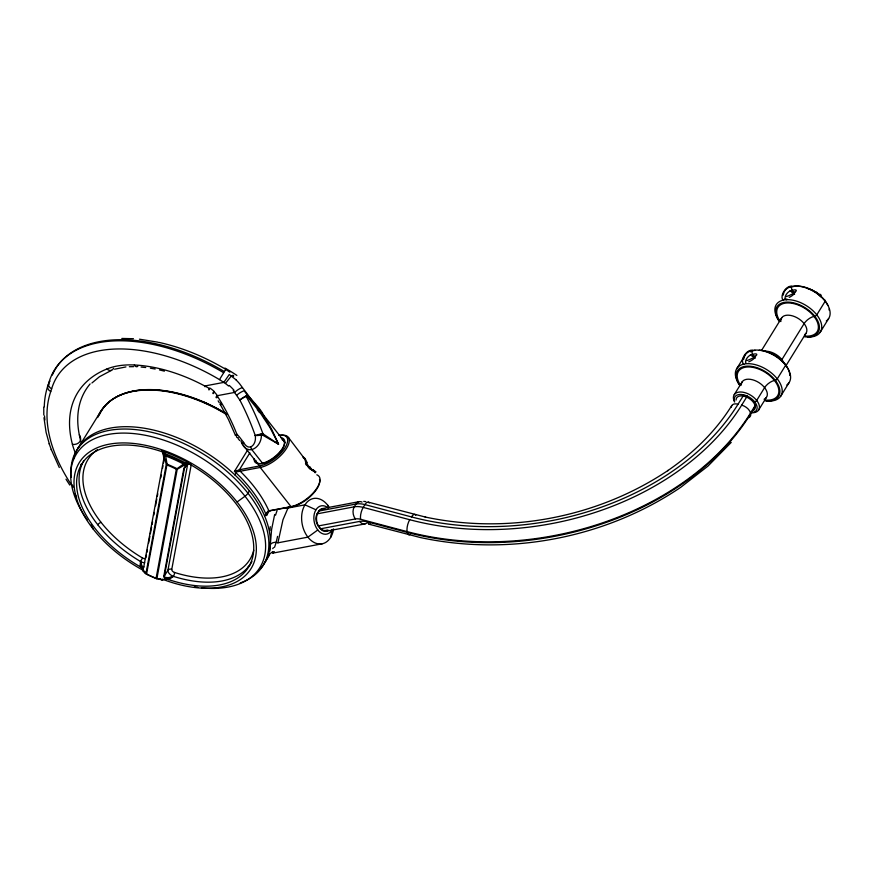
<?xml version="1.0" encoding="UTF-8"?>
<svg xmlns="http://www.w3.org/2000/svg" width="874" height="874" viewBox="0 0 874 874"><rect width="100%" height="100%" fill="white"/><g stroke="black" fill="none" stroke-linecap="round" stroke-linejoin="round"><path stroke-width="1.31" d="M259.939 412.342L270 427.626L278.544 444.134L271.901 429.724L264.877 417.63L239.552 383.686A22.145 10.717 44.9 0 0 236.122 380.004M166.77 578.522L166.595 578.774A9.286 4.971 -23.1 0 1 165.689 578.577L164.115 577.659L163.788 576.316L183.868 468.409L186.807 465.088A9.286 4.971 -23.1 0 1 187.866 464.465L187.626 463.788A4.752 2.709 9.4 0 0 185.998 463.242A98.03 56.734 31.7 0 0 164.891 453.693A4.752 2.185 50.9 0 0 163.635 452.961L163.132 453.311A1.158 0.699 -25.4 0 1 163.383 452.885A1.158 0.852 72 0 0 162.99 451.891M43.766 407.197L43.798 415.063M145.696 572.481A97.691 56.537 31.7 0 1 143.642 571.41L143.369 569.509A4.468 2.349 53.2 0 1 142.036 568.013L141.927 567.313M165.394 452.153L164.891 453.693L165.514 454.983A98.03 56.734 31.7 0 1 184.348 463.493L186.009 463.22L186.752 461.8A99.188 57.4 31.7 0 0 165.394 452.153A3.649 2.109 31.7 0 0 163.274 451.814M163.11 453.256L163.056 453.005M269.782 551.133L271.606 529.415L274.665 514.48M140.474 561.742L140.222 564.779A20.353 16.77 22.2 0 0 140.233 566.778A1.497 0.863 31.7 0 0 141.227 567.095L141.424 567.106M272.306 551.964L272.863 553.1L274.447 551.887A5.768 5.648 11.2 0 0 269.356 554.739A109.567 63.409 31.7 0 1 263.97 563.391M233.216 390.591L239.847 400.084A194.509 140.485 72 0 1 255.208 435.438L261.206 433.897A2.884 1.082 76.4 0 1 261.402 434.935C261.763 447.805 246.49 457.517 240.94 441.009M141.227 567.084A1.89 1.093 31.7 0 0 141.457 567.619A1.158 0.59 -33.5 0 1 141.97 567.903L141.861 567.652A9.286 2.633 77.7 0 0 142.331 568.024L143.216 568.22L143.707 567.248L163.831 458.642L163.11 451.323M269.356 554.739L269.159 555.667L269.323 555.121M264.374 416.603L258.54 408.726M145.903 557.71L146.395 555.045M146.898 552.379L147.389 549.713M148.624 543.049L149.869 536.396M150.361 533.73L151.606 527.066M152.098 524.4L152.589 521.734M153.835 515.081L154.327 512.415M155.572 505.751L156.807 499.087M157.309 496.421L157.801 493.766M160.772 477.772L161.275 475.106M162.509 468.453L163.001 465.787M163.504 463.122L163.995 460.456M163.788 576.316A1.158 0.918 10.5 0 0 164.432 575.89L184.512 467.983L187.921 463.974M187.768 463.646L167.939 570.219L164.432 575.89M173.358 576.392L173.423 576.359A2.884 0.95 -71.9 0 0 174.516 572.459A2.884 1.672 31.7 0 1 171.763 569.378L191.34 464.138M330.612 537.466L331.967 530.179M270.241 544.764A5.768 4.501 3.7 0 1 277.91 542.82L282.979 519.746L288.322 507.313M144.92 572.437L146.581 574.24A92.6 53.598 31.7 0 0 156.151 578.555L162.411 579.888A1.158 0.776 -78.7 0 0 163.154 579.702L166.595 578.774M236.188 379.939L229.272 374.498L223.831 382.386L204.778 385.991L204.931 386.745M225.558 369.997L225.82 369.363C205.073 357.073 182.557 347.568 158.959 342.4M97.407 449.695A95.146 55.062 31.7 0 0 142.517 558.005L140.506 561.49A13.263 3.114 82.1 0 0 142.014 565.817L143.128 567.302L143.751 566.549A1.158 0.918 10.5 0 0 143.707 567.248M258.376 408.65L257.688 409.425L248.85 398.478M71.799 485.42A181.147 104.836 31.7 0 1 50.747 391.596A179.257 103.744 31.7 0 0 51.642 388.832A143.664 83.15 31.7 0 1 219.494 379.611L225.776 369.385L229.884 372.193M77.731 448.668L100.597 411.61M186.61 464.575L184.512 467.983A1.158 0.918 10.5 0 1 183.868 468.409M269.323 510.897L266.472 515.518L265.871 514.076A109.567 63.409 31.7 0 0 236.067 472.856L234.472 471.359L248.03 449.4M234.833 474.855L236.067 472.856A2.884 0.808 -46.3 0 1 237.062 471.578L236.898 470.725L239.389 469.808A4.195 1.835 -38.2 0 1 240.055 469.633L260.081 465.853A21.916 9.57 -38.2 0 0 285.077 447.696A21.916 9.57 -38.2 0 0 278.861 435.438A1.158 0.798 79.3 0 1 279.997 435.449A23.063 10.073 -38.2 0 1 286.541 448.351A23.063 10.073 -38.2 0 1 260.233 467.459L240.208 471.25A3.103 1.508 -34.7 0 0 239.695 471.348L238.919 471.49A4.326 1.333 -3.7 0 1 237.073 471.567A7.877 2.469 -3.9 0 1 234.44 471.37M249.855 452.874L239.389 469.808A1.158 0.634 70.6 0 0 239.695 471.348M249.396 490.849L247.954 493.187A5.768 2.524 -38.2 0 1 245.004 496.246L237.062 502.015M264.636 516.075L265.871 514.076A2.884 1.824 -23 0 1 266.832 513.093A4.905 4.119 74.4 0 1 267.608 511.563L268.176 511.115A3.42 1.245 -42.8 0 1 268.886 510.798L290.998 506.625A1.158 0.798 79.3 0 0 292.135 506.636A21.916 9.57 -38.2 0 0 311.668 495.219A21.916 9.57 -38.2 0 0 319.523 479.433M328.078 530.114A8.653 5.954 79.3 0 1 320.507 528.814L318.267 525.962A8.653 5.954 79.3 0 1 317.164 513.836L318.89 511.039A8.653 5.954 79.3 0 1 324.953 509.094M736.837 368.511L745.227 354.91M761.691 350.212L781.771 317.677M731.33 407.164A8.653 5.004 31.7 0 1 738.06 404.181L743.708 395.048M317.164 513.836L354.276 506.822A20.758 12.018 31.7 0 1 363.223 507.401L409.742 519.724A250.838 181.257 -10.4 0 0 741.676 405.143L747.314 395.998M755.431 405.077L750.504 413.074A259.491 187.506 -10.4 0 1 407.12 531.611L360.601 519.276A12.105 7.014 31.7 0 0 355.379 518.948L318.267 525.962M755.584 405.875L750.646 413.872A8.653 5.004 31.7 0 1 748.581 417.696M785.846 365.933L805.926 333.398M758.61 410.059L766.4 397.43M780.711 396.206L789.113 382.604M820.238 332.186L828.639 318.584M734.236 394.677L742.255 381.709M731.756 405.569C715.533 431.701 692.885 453.377 667.638 470.725L668.14 470.387C597.816 517.605 507.914 534.68 425.103 517.004L425.682 517.135L368.391 502.168M315.547 472.659L314.891 472.659M731.221 442.408L707.918 466.137L680.518 487.474M250.281 398.522L249.494 399.232M236.581 434.968L235.379 435.23L236.941 434.334A5.768 2.436 -47.2 0 0 238.252 437.601M219.494 379.611L225.383 383.424L231.402 375.918A14.421 2.294 -43.6 0 1 233.511 376.377M91.934 382.976L99.472 376.716L111.49 370.347M268.449 511.498L268.974 511.137A1.158 0.557 67.3 0 1 268.176 511.115M264.221 416.789L263.555 416.974M172.855 576.785L169.917 578.85A17.393 13.492 -1.4 0 1 168.627 579.593A1.497 0.863 31.7 0 1 167.71 579.047L167.568 578.927M317.775 529.983L307.91 537.149L277.91 542.82M680.005 487.812C604.917 538.231 508.941 556.465 420.536 537.586L369.145 524.258M173.194 576.458L167.305 578.752M188.62 464.203L189.866 463.701M173.391 576.37L173.423 576.359A98.03 56.734 31.7 0 0 251.93 561.578M264.429 418.154C263.544 410.419 249.516 398.719 244.207 390.82A5.768 1.366 -32.7 0 0 236.69 395.299M114.614 369.21L125.922 366.927M791.331 287.284L792.15 291.217L794.597 294.33M751.815 351.304L752.623 355.237L755.07 358.362M242.284 442.91A17.294 7.56 -38.2 0 0 242.775 444.615A5.768 1.606 -35.6 0 1 243.606 442.419C249.145 452.579 256.934 444.243 255.219 435.602M188.882 464.116L189.101 464.094A1.497 0.863 31.7 0 1 190.062 464.4A98.03 56.734 31.7 0 1 253.078 555.296A98.03 56.734 31.7 0 1 168.627 579.593M217.113 397.648A5.768 1.289 -32 0 1 217.156 395.714L234.756 392.404A5.768 1.508 -34.4 0 1 242.393 387.706M269.116 511.082A4.425 1.934 -38.2 0 1 270.022 510.809L292.135 506.636M359.105 501.665L321.982 508.679M318.89 511.039L356.013 504.025A8.653 5.954 79.3 0 1 362.065 502.08M320.507 528.814L359.607 521.428A19.031 11.012 31.7 0 1 367.801 521.953L407.273 532.408A8.653 3.267 -75.2 0 0 410.059 534.495M325.926 531.294L365.026 523.908M272.917 553.1L322.353 543.759M143.915 571.028L143.096 570.842L141.905 567.63M267.105 513.136L266.876 513.104A8.085 6.795 74.4 0 0 266.483 515.518A7.964 6.828 -69 0 1 267.226 513.093A4.774 4.042 -69.2 0 1 268.427 511.476M156.129 578.566L156.151 578.555A1.158 0.787 -77.4 0 0 156.927 578.391L162.433 579.888A97.691 56.537 31.7 0 1 159.887 578.916M129.341 366.719L133.635 366.654M121.825 338.457L133.438 338.708M784.371 299.181L787.201 299.225M261.566 463.449L262.703 463.46M167.01 577.648L168.103 577.627A13.383 6.795 -28.7 0 0 173.423 576.348A5.768 3.332 31.8 0 1 167.939 570.219A2.884 2.294 10.5 0 1 171.763 569.378M312.542 470.583L309.396 466.519M141.096 367.047L145.718 367.528M363.748 501.381L365.78 501.61M139.447 339.199L158.041 342.193M150.404 368.194L155.157 369.036M159.505 369.942L164.388 371.144M738.06 404.181A246.807 178.34 -10.4 0 1 411.479 516.927L364.95 504.593A20.758 12.018 31.7 0 0 356.013 504.025L354.276 506.822A8.653 5.954 79.3 0 0 355.379 518.948M165.437 579.2L165.623 579.244A3.605 2.087 31.7 0 0 166.945 579.386M141.61 567.139L140.638 562.321M315.94 509.782L304.971 504.833L287.841 508.067A5.768 3.332 31.7 0 1 284.214 507.521M261.402 434.902A1.661 1.442 -66.1 0 1 262.451 435.044L278.588 444.232L262.965 433.821A198.409 143.063 70.6 0 0 246.184 396.425A2.884 1.672 67.8 0 0 245.955 396.064A5.768 1.355 -32.8 0 0 239.88 400.074A5.768 1.06 -29.5 0 1 246.162 396.435M225.383 383.424L228.606 386.024M142.56 568.734L142.495 568.679A3.332 1.934 31.7 0 1 141.643 567.86M167.666 579.003L167.71 579.047A1.89 1.093 31.7 0 1 167.327 579.298A1.158 0.852 72 0 0 166.53 578.992A4.468 2.841 9.2 0 1 164.443 579.069M145.095 572.612L145.98 573.442A1.158 0.918 10.5 0 0 146.57 574.01A91.781 53.117 31.7 0 0 156.053 578.293A1.158 0.918 10.5 0 0 156.927 578.391L177.225 469.283L184.49 465.023L189.09 463.799A13.307 6.752 -28.7 0 1 189.483 463.591M144.734 572.262L145.324 573.049M144.56 572.088L145.139 572.874M144.953 572.699L143.074 570.635A1.158 1.016 -45.2 0 0 143.642 571.41L144.767 572.525M238.143 438.65L239.705 440.54M156.053 578.468L176.351 469.185L184.348 463.493L184.49 465.023L183.933 464.247A97.691 56.537 31.7 0 0 165.153 455.769L164.476 455.933A1.158 0.688 -24.9 0 1 165.514 454.983L167.054 464.16L146.526 574.196A1.158 1.027 -46.9 0 1 145.98 573.442L166.278 464.334L163.176 453.311A9.286 2.633 77.7 0 1 163.449 454.546L163.788 459.342A1.158 0.918 10.5 0 1 163.831 458.642M288.431 437.47L304.829 459.058A22.495 9.822 -38.2 0 0 303.42 458.031M309.472 466.65L312.673 470.725M263.522 415.074L285.252 442.725M262.823 463.613L252.083 449.946A5.779 3.977 79.3 0 1 250.762 447.182M243.693 445.827L258.737 464.979M162.782 452.339L162.662 452.186A1.497 0.863 31.7 0 0 161.701 451.596A98.03 56.734 31.7 0 0 77.251 475.893A98.03 56.734 31.7 0 0 140.266 566.789M243.606 442.419L239.41 436.945A29.093 21.009 72 0 0 237.083 434.454M65.998 479.214L69.767 485.059M217.167 395.725L221.384 402.641A160.521 115.936 72 0 1 236.93 434.345M218.118 400.805L219.287 402.739M305.408 459.156L307.025 462.477M220.215 404.323L228.42 419.433L235.379 435.23M187.954 464.018L187.976 464.05A1.158 0.59 -33.5 0 1 188.86 463.57A1.89 1.093 31.7 0 1 189.101 464.094M327.674 505.139L328.897 507.565M91.781 526.257L93.267 529.174M59.29 467.524L51.195 449.4M162.925 452.601L162.662 451.246M43.973 417.739L46.093 432.313L49.436 444.363M49.184 443.642L51.446 450.099M736.039 400.095A10.663 6.173 31.7 0 1 749.084 398.413A10.663 6.173 31.7 0 1 752.896 410.725M764.772 351.206A14.421 8.347 31.7 0 1 784.076 363.387M781.411 360.492A8.653 3.78 -38.2 0 1 781.891 359.618L804.124 323.599A8.653 3.78 -38.2 0 1 813.989 316.432M780.864 321.534A14.421 8.347 31.7 0 1 797.077 317.775A14.421 8.347 31.7 0 1 804.746 334.567M780.231 321.446A23.063 13.35 31.7 0 1 787.485 302.939A23.063 13.35 31.7 0 1 816.6 320.463A23.063 13.35 31.7 0 1 804.386 335.977M741.305 384.866A14.421 8.347 31.7 0 1 758.916 382.594A14.421 8.347 31.7 0 1 764.073 399.243M774.462 380.463A8.653 3.78 -38.2 0 0 764.597 387.63L756.698 400.434A1.726 0.754 -38.2 0 1 754.721 401.865M740.704 385.467A23.063 13.35 31.7 0 1 747.958 366.96A23.063 13.35 31.7 0 1 777.073 384.484A23.063 13.35 31.7 0 1 764.859 400.008M746.035 363.234A5.747 3.059 -47.4 0 1 747.379 357.597A5.747 3.059 -47.4 0 1 753.115 354.494M751.957 356.253A5.747 1.857 -29.6 0 1 754.896 357.433A5.747 1.857 -29.6 0 1 748.745 361.825M750.329 355.084A8.467 1.945 -23.6 0 1 756.622 355.052A8.467 1.945 -23.6 0 1 746.8 360.623M743.861 364.556A8.489 5.058 -55.6 0 1 744.156 355.652A8.489 5.058 -55.6 0 1 752.328 350.19M786.666 299.804A5.747 3.059 -47.4 0 1 786.239 294.494A5.747 3.059 -47.4 0 1 792.631 290.463M791.483 292.233A5.747 1.857 -29.6 0 1 794.553 293.14A5.747 1.857 -29.6 0 1 789.222 297.389M789.845 291.064A8.467 1.945 -23.6 0 1 796.148 291.031A8.467 1.945 -23.6 0 1 786.327 296.603M783.388 300.536A8.489 5.058 -55.6 0 1 783.683 291.621A8.489 5.058 -55.6 0 1 791.855 286.169M734.652 402.051A14.421 8.347 31.7 0 1 740.693 391.989A14.421 8.347 31.7 0 1 758.053 402.444A14.421 8.347 31.7 0 1 752.438 412.747M734.51 401.308A12.684 7.342 31.7 0 1 741.665 394.502A12.684 7.342 31.7 0 1 755.781 403.406A12.684 7.342 31.7 0 1 752.394 412.604M739.284 384.505A25.947 15.022 31.7 0 1 747.445 363.682A25.947 15.022 31.7 0 1 780.198 383.402A25.947 15.022 31.7 0 1 766.454 400.86M775.282 380.299A1.726 0.754 -38.2 0 0 777.259 378.868L785.66 365.266A1.726 0.754 -38.2 0 0 785.169 364.294M739.841 385.565A24.221 14.017 31.7 0 1 747.456 366.13A24.221 14.017 31.7 0 1 778.024 384.527A24.221 14.017 31.7 0 1 765.198 400.827M743.774 359.105A25.947 15.022 31.7 0 1 774.637 355.718A25.947 15.022 31.7 0 1 786.786 384.997M750.526 351.807A24.221 14.017 31.7 0 1 755.092 350.321M759.255 350.157A24.221 14.017 31.7 0 1 789.801 375.449M778.81 320.485A25.947 15.022 31.7 0 1 786.469 299.684A25.947 15.022 31.7 0 1 819.222 318.464A25.947 15.022 31.7 0 1 807.576 336.982M814.808 316.279A1.726 0.754 -38.2 0 0 816.786 314.848L825.187 301.235A1.726 0.754 -38.2 0 0 824.695 300.274M779.368 321.534A24.221 14.017 31.7 0 1 786.982 302.109A24.221 14.017 31.7 0 1 817.551 320.507A24.221 14.017 31.7 0 1 804.725 336.807M783.301 295.084A25.947 15.022 31.7 0 1 814.153 291.687A25.947 15.022 31.7 0 1 826.312 320.977M791.068 287.273A24.221 14.017 31.7 0 1 827.842 305.343M829.076 309.079A24.221 14.017 31.7 0 1 829.251 310.27M807.937 288.649A14.596 8.445 31.7 0 1 820.795 296.767A5.768 2.524 -38.2 0 0 819.342 294.254M816.545 292.145A8.937 5.178 31.7 0 1 818.741 294.33M369.254 503.009A8.653 3.267 -75.2 0 0 364.95 504.593L363.223 507.401A8.653 3.267 -75.2 0 0 360.601 519.276M411.479 516.927A8.653 3.267 -75.2 0 1 415.784 515.332M366.818 523.045A8.653 5.954 79.3 0 1 359.607 521.428M370.598 524.039A8.653 3.267 -75.2 0 1 367.801 521.953M409.742 519.724A8.653 3.267 -75.2 0 0 407.12 531.611L407.273 532.408A259.491 187.506 -10.4 0 0 750.646 413.872L750.504 413.074A8.653 5.004 31.7 0 0 741.676 405.143M257.273 409.72A130.292 123.048 32.6 0 1 259.523 412.626M75.623 453.617A92.753 53.685 31.7 0 1 72.411 444.331A156.184 90.393 31.7 0 1 106.956 368.959A92.753 53.685 31.7 0 1 134.334 364.982A121.595 70.368 31.7 0 1 204.778 385.991M204.745 386.046A32.294 31.759 -40.3 0 1 209.399 388.548A5.768 0.546 -52 0 0 209.509 389.433M137.819 366.348A5.768 3.256 -87.3 0 1 134.334 364.982M229.272 385.467A31.147 17.207 37.8 0 1 234.057 390.296M209.847 388.023A36.468 30.852 17.1 0 1 214.141 391.377M213.857 391.552A25.532 24.658 -34 0 1 217.331 395.594M213.671 393.431A5.768 1.049 -44.2 0 1 213.617 391.814M51.642 388.832A5.768 4.643 16.5 0 1 50.102 381.086M50.747 391.596A5.768 4.665 19.1 0 1 49.239 383.773M79.326 434.826A14.421 10.051 -14.7 0 1 80.517 440.048A87.324 50.539 31.7 0 0 81.599 443.653M90.109 383.937A150.754 87.247 31.7 0 0 80.517 440.048A5.768 4.02 -14.7 0 1 72.411 444.331M52.32 375.022A149.104 86.297 31.7 0 1 224.312 371.526M224.946 368.074A31.366 5.528 29.9 0 1 236.887 375.427M249.855 398.992A13.481 11.559 75.5 0 0 247.91 397.091A16.562 14.53 53 0 1 249.046 398.304M221.581 404.4A5.768 1.213 -30.9 0 1 221.384 402.641M261.501 434.968A5.801 1.235 -7 0 1 255.033 435.492M262.965 433.821A2.884 1.387 -58.1 0 1 262.451 435.034M261.206 433.788A4.042 3.059 -46.7 0 1 262.987 433.777M48.988 382.277A149.432 86.482 31.7 0 1 223.591 372.695M44.913 420.001A186.916 108.179 31.7 0 1 44.519 415.958M44.268 406.891A186.916 108.179 31.7 0 1 48.125 384.953M113.522 368.347A5.768 4.326 68 0 1 106.956 368.959M246.206 396.25A2.688 2.218 51.5 0 1 247.506 397.178M245.933 395.933A3.747 3.059 64.4 0 1 248.085 396.785M82.189 463.657A2.884 1.672 31.7 0 1 80.812 464.389M249.636 565.762A99.756 57.739 31.7 0 1 247.746 567.302M145.521 558.322A2.884 1.672 31.7 0 1 142.517 558.005M253.744 550.183A95.146 55.062 31.7 0 1 174.516 572.459M144.658 562.692A5.768 3.343 31.6 0 1 140.506 561.49A98.03 56.734 31.7 0 1 83.959 460.532M97.79 524.793A2.884 1.256 -38.2 0 1 101.078 522.39M71.187 477.466A109.567 63.409 31.7 0 1 203.948 454.447A109.567 63.409 31.7 0 1 240.241 582.925M76.595 497.437A109.567 63.409 31.7 0 1 75.23 494.018M73.055 487.277A109.567 63.409 31.7 0 1 72.498 485.059M73.591 458.861A109.567 63.409 31.7 0 1 200.452 449.116A109.567 63.409 31.7 0 1 261.02 567.969M91.289 525.285A5.768 2.524 -38.2 0 1 91.169 524.881M87.116 519.669A107.873 62.436 31.7 0 1 120.645 433.133A107.873 62.436 31.7 0 1 256.803 514.316A107.873 62.436 31.7 0 1 201.413 587.82M197.819 587.383A107.873 62.436 31.7 0 1 194.41 586.858M142.538 569.968A100.914 58.405 31.7 0 1 95.495 448.526A100.914 58.405 31.7 0 1 248.467 519.626A100.914 58.405 31.7 0 1 162.28 579.145M167.087 577.528A6.063 3.081 -28.7 0 1 164.126 576.032M191.198 463.865A17.382 13.918 23 0 1 190.062 464.4M161.69 451.596A20.364 15.361 0 0 1 161.614 450.449M140.78 561.698A23.576 3.999 87.3 0 1 140.703 561.152M186.949 461.942A3.736 2.163 31.7 0 1 188.893 463.57M237.051 470.551A7.779 0.754 -18.9 0 1 234.789 471.206M240.055 469.633A1.158 0.798 79.3 0 0 240.208 471.25A112.451 65.08 31.7 0 1 268.886 510.798A1.158 0.798 79.3 0 0 270.022 510.809M260.081 465.853A1.158 0.798 79.3 0 0 260.233 467.459L290.998 506.625A23.063 10.073 -38.2 0 0 314.771 491.068A23.063 10.073 -38.2 0 0 316.803 474.801M280.827 437.666A18.452 8.063 -38.2 0 1 274.523 456.927A18.452 8.063 -38.2 0 1 254.159 458.708M282.051 439.6A17.294 7.56 -38.2 0 1 274.84 457.342A17.294 7.56 -38.2 0 1 255.776 460.336M310.805 469.458A23.063 10.073 -38.2 0 1 315.132 471.425L314.4 471.348A22.495 9.822 -38.2 0 0 311.22 469.611M315.973 471.774A10.586 2.535 20.6 0 1 314.727 472.168M314.465 471.818A5.681 1.267 53.1 0 1 312.619 470.026M309.527 467.492A5.757 1.835 61.2 0 1 306.501 462.138M302.644 456.84A23.063 10.073 -38.2 0 1 304.873 458.369M304.95 459.342A12.083 2.535 78.3 0 1 305.43 460.292M203.631 402.073A103.798 60.077 31.7 0 1 206.941 403.515M312.826 470.048A5.725 0.798 36 0 1 311.92 469.458M310.248 469.24A5.736 1.628 60.1 0 1 306.796 464.815A5.736 1.628 60.1 0 1 305.343 460.063M305.496 463.438A9.92 1.213 67.9 0 1 306.217 464.968M98.347 416.472A109.425 63.332 31.7 0 1 225.175 413.249M99.483 414.484A109.228 63.223 31.7 0 1 225.995 413.468M97.691 417.543A109.567 63.409 31.7 0 1 226.923 414.746M270.241 526.661A55.718 1.136 -86.8 0 1 269.968 530.649M277.55 536.363A58.34 7.964 -85.6 0 1 274.502 547.364M273.431 547.692A27.072 1.584 -57.5 0 1 272.732 548.664M275.561 515.157A27.728 11.045 -77.9 0 1 277.102 510.58M327.138 530.081A10.663 7.342 79.3 0 1 316.792 521.614A10.663 7.342 79.3 0 1 322.856 509.411M333.628 528.901A23.063 15.885 79.3 0 1 311.756 540.973A23.063 15.885 79.3 0 1 304.054 506.505A23.063 15.885 79.3 0 1 328.602 506.407M332.404 529.404A14.421 9.931 79.3 0 1 318.824 531.173A14.421 9.931 79.3 0 1 314.99 511.683A14.421 9.931 79.3 0 1 328.187 507.958M166.868 464.848L166.868 464.902A91.781 53.117 31.7 0 1 176.351 469.185A1.158 0.918 10.5 0 0 177.225 469.283L176.624 468.486A92.6 53.598 31.7 0 0 167.054 464.16L166.399 464.312A1.158 0.918 10.5 0 0 166.868 464.902"/></g></svg>
